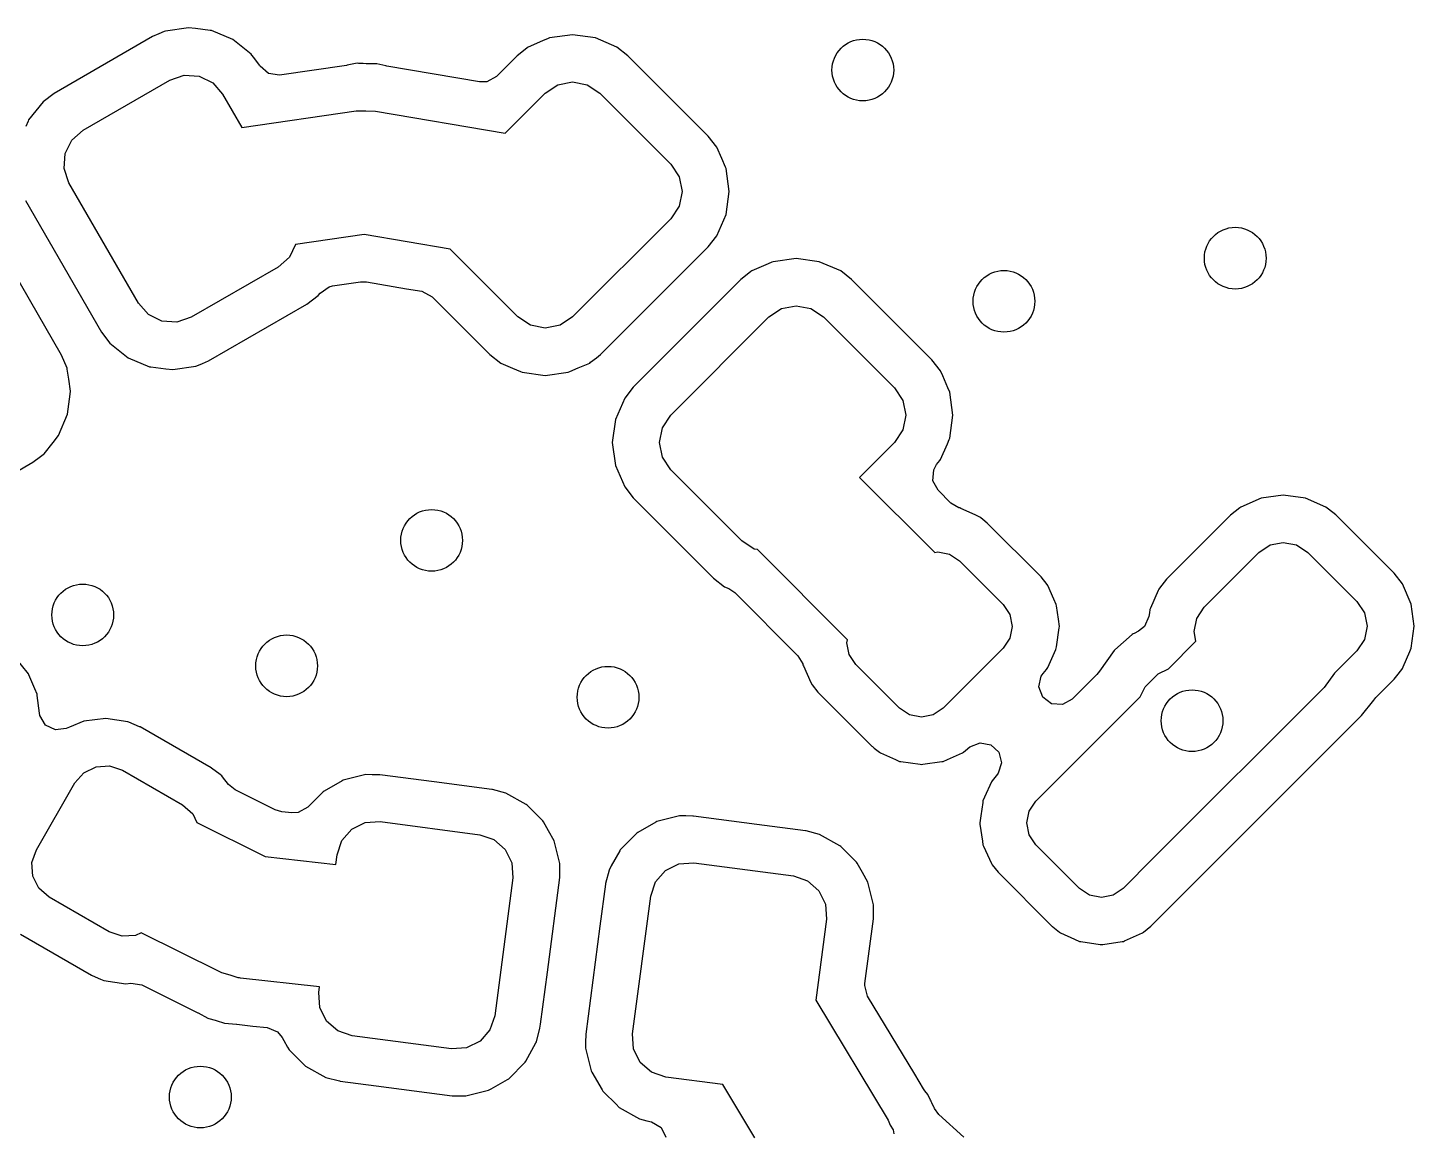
# Model space of a CAD drawing. Extents: x 4.14 to 7.68, y -5.31 to -1.77.
# Drawn here: x 5.882 to 6.2357, y -2.5807 to -2.2992 of the extents above; entities that cross this region are included whole.
import ezdxf

# ---------------------------------------------------------------- set-up
doc = ezdxf.new("R2010")
doc.units = 0
doc.header["$MEASUREMENT"] = 0
doc.layers.add('BLACK', color=7, linetype='CONTINUOUS')

msp = doc.modelspace()

# ---------------------------------------------------------------- linework, layer by layer
at = {"layer": 'BLACK', "linetype": 'CONTINUOUS'}
for p, q in [((5.91379, -2.30147), (5.88871, -2.31595)), ((5.91539, -2.30079), (5.91379, -2.30147)), ((5.91677, -2.3002), (5.91539, -2.30079)), ((5.91707, -2.30007), (5.91677, -2.3002)), ((5.91677, -2.3002), (5.91677, -2.3002)), ((5.92294, -2.29921), (5.91707, -2.30007)), ((5.92472, -2.29943), (5.92294, -2.29921)), ((5.9285, -2.29991), (5.92472, -2.29943)), ((5.92883, -2.29995), (5.9285, -2.29991)), ((5.9285, -2.29991), (5.9285, -2.29991)), ((5.93431, -2.30225), (5.92883, -2.29995)), ((5.93896, -2.30594), (5.93431, -2.30225)), ((6.01332, -2.30257), (6.00961, -2.30418)), ((6.01475, -2.30195), (6.01332, -2.30257)), ((6.01506, -2.30182), (6.01475, -2.30195)), ((6.01475, -2.30195), (6.01475, -2.30195)), ((6.02095, -2.30101), (6.01506, -2.30182)), ((6.02683, -2.30182), (6.02095, -2.30101)), ((6.03228, -2.30418), (6.02683, -2.30182)), ((5.93915, -2.30619), (5.93896, -2.30594)), ((5.93962, -2.30682), (5.93915, -2.30619)), ((5.93915, -2.30619), (5.93915, -2.30619)), ((6.00928, -2.30444), (6.00681, -2.30637)), ((6.00936, -2.30437), (6.00928, -2.30444)), ((6.00961, -2.30418), (6.00936, -2.30437)), ((6.00936, -2.30437), (6.00936, -2.30437)), ((6.03508, -2.30637), (6.03228, -2.30418)), ((5.9411, -2.30879), (5.93962, -2.30682)), ((5.94117, -2.30892), (5.9411, -2.30879)), ((5.94126, -2.30904), (5.94117, -2.30892)), ((5.9413, -2.30901), (5.94126, -2.30904)), ((5.94339, -2.31091), (5.9413, -2.30901)), ((5.96325, -2.30882), (5.94615, -2.3113)), ((5.96348, -2.30878), (5.96325, -2.30882)), ((5.96602, -2.30829), (5.96348, -2.30878)), ((5.96632, -2.3083), (5.96602, -2.30829)), ((5.96754, -2.30836), (5.96632, -2.3083)), ((5.96632, -2.3083), (5.96632, -2.3083)), ((5.96834, -2.3084), (5.96754, -2.30836)), ((5.96865, -2.30841), (5.96834, -2.3084)), ((5.97098, -2.30838), (5.96865, -2.30841)), ((5.97333, -2.30892), (5.97098, -2.30838)), ((5.97361, -2.30898), (5.97333, -2.30892)), ((5.9972, -2.31302), (5.97361, -2.30898)), ((6.00681, -2.30637), (6.00155, -2.31164)), ((6.05556, -2.32685), (6.03508, -2.30637)), ((5.89609, -2.32535), (5.91825, -2.31256)), ((5.91825, -2.31256), (5.92189, -2.31132)), ((5.92189, -2.31132), (5.92572, -2.31158)), ((5.92572, -2.31158), (5.92916, -2.31327)), ((5.92916, -2.31327), (5.93169, -2.31616)), ((5.94615, -2.3113), (5.94339, -2.31091)), ((5.9991, -2.31298), (5.9972, -2.31302)), ((6.00155, -2.31164), (5.9991, -2.31298)), ((6.01718, -2.3138), (6.02095, -2.31305)), ((6.02095, -2.31305), (6.02471, -2.3138)), ((5.88871, -2.31595), (5.88587, -2.31809)), ((5.93169, -2.31616), (5.93659, -2.32464)), ((6.00377, -2.32614), (6.01399, -2.31593)), ((6.01399, -2.31593), (6.01718, -2.3138)), ((6.02471, -2.3138), (6.0279, -2.31593)), ((6.0279, -2.31593), (6.046, -2.33403)), ((5.88587, -2.31809), (5.88218, -2.32274)), ((5.88205, -2.32305), (5.88147, -2.32443)), ((5.88218, -2.32274), (5.88205, -2.32305)), ((5.93659, -2.32464), (5.96573, -2.32042)), ((5.96573, -2.32042), (5.96574, -2.32041)), ((5.96573, -2.32042), (5.96573, -2.32042)), ((5.96574, -2.32041), (5.96822, -2.32045)), ((5.96822, -2.32045), (5.97066, -2.32048)), ((5.97066, -2.32048), (5.97067, -2.32048)), ((5.97067, -2.32048), (5.97067, -2.32048)), ((5.97067, -2.32048), (5.97067, -2.32048)), ((5.97067, -2.32048), (6.00377, -2.32614)), ((5.8932, -2.32789), (5.89609, -2.32535)), ((6.05775, -2.32965), (6.05556, -2.32685)), ((5.8915, -2.33133), (5.8932, -2.32789)), ((6.059, -2.33254), (6.05775, -2.32965)), ((5.89125, -2.33516), (5.8915, -2.33133)), ((6.046, -2.33403), (6.04813, -2.33722)), ((6.05996, -2.33476), (6.059, -2.33254)), ((5.89248, -2.3388), (5.89125, -2.33516)), ((6.04813, -2.33722), (6.04888, -2.34099)), ((6.06011, -2.3351), (6.05996, -2.33476)), ((6.06092, -2.34099), (6.06011, -2.3351)), ((5.9102, -2.36948), (5.89248, -2.3388)), ((6.04888, -2.34099), (6.04813, -2.34475)), ((6.06011, -2.34687), (6.06092, -2.34099)), ((5.8814, -2.34326), (5.9008, -2.37686)), ((6.04813, -2.34475), (6.046, -2.34795)), ((6.046, -2.34795), (6.02095, -2.373)), ((6.05775, -2.35232), (6.06011, -2.34687)), ((5.8906, -2.38274), (5.8712, -2.34914)), ((5.9678, -2.35194), (5.95031, -2.35448)), ((5.98972, -2.35569), (5.9678, -2.35194)), ((5.95031, -2.35448), (5.9487, -2.35776)), ((6.00703, -2.373), (5.98972, -2.35569)), ((6.02812, -2.38256), (6.05556, -2.35512)), ((6.05556, -2.35512), (6.05775, -2.35232)), ((5.9487, -2.35776), (5.94581, -2.36029)), ((6.07182, -2.35902), (6.07084, -2.35945)), ((6.07213, -2.35889), (6.07182, -2.35902)), ((6.07182, -2.35902), (6.07182, -2.35902)), ((6.07801, -2.35808), (6.07213, -2.35889)), ((6.0839, -2.35889), (6.07801, -2.35808)), ((6.08935, -2.36125), (6.0839, -2.35889)), ((5.94581, -2.36029), (5.92365, -2.37309)), ((6.06633, -2.36152), (6.06388, -2.36344)), ((6.06643, -2.36144), (6.06633, -2.36152)), ((6.06668, -2.36125), (6.06643, -2.36144)), ((6.06643, -2.36144), (6.06643, -2.36144)), ((6.07084, -2.35945), (6.06668, -2.36125)), ((6.09215, -2.36344), (6.08935, -2.36125)), ((5.95656, -2.36689), (5.95884, -2.36528)), ((5.95884, -2.36528), (5.95973, -2.36507)), ((5.95973, -2.36507), (5.96153, -2.36481)), ((5.96153, -2.36481), (5.96687, -2.36403)), ((5.96687, -2.36403), (5.96842, -2.36405)), ((5.96842, -2.36405), (5.9786, -2.36579)), ((5.9786, -2.36579), (5.98246, -2.36645)), ((6.06388, -2.36344), (6.03644, -2.39088)), ((6.11263, -2.38392), (6.09215, -2.36344)), ((5.91273, -2.37237), (5.9102, -2.36948)), ((5.9281, -2.38417), (5.95318, -2.3697)), ((5.95318, -2.3697), (5.95603, -2.36756)), ((5.95603, -2.36756), (5.95656, -2.36689)), ((5.98246, -2.36645), (5.98513, -2.36784)), ((5.98513, -2.36784), (5.99985, -2.38256)), ((5.91618, -2.37407), (5.91273, -2.37237)), ((5.92365, -2.37309), (5.92001, -2.37432)), ((6.01022, -2.37513), (6.00703, -2.373)), ((6.02095, -2.373), (6.01775, -2.37513)), ((6.046, -2.39805), (6.07105, -2.373)), ((6.07105, -2.373), (6.07425, -2.37087)), ((6.07425, -2.37087), (6.07801, -2.37012)), ((6.07801, -2.37012), (6.08178, -2.37087)), ((6.08178, -2.37087), (6.08497, -2.373)), ((6.08497, -2.373), (6.10307, -2.3911)), ((5.9008, -2.37686), (5.90294, -2.37971)), ((5.92001, -2.37432), (5.91618, -2.37407)), ((6.01399, -2.37588), (6.01022, -2.37513)), ((6.01775, -2.37513), (6.01399, -2.37588)), ((5.90294, -2.37971), (5.90759, -2.38339)), ((5.892, -2.38602), (5.8906, -2.38274)), ((5.90759, -2.38339), (5.91306, -2.3857)), ((5.99985, -2.38256), (6.00265, -2.38475)), ((6.02557, -2.38456), (6.02705, -2.38339)), ((6.02705, -2.38339), (6.02812, -2.38256)), ((6.11482, -2.38672), (6.11263, -2.38392)), ((5.89205, -2.38633), (5.892, -2.38602)), ((5.89242, -2.38886), (5.89205, -2.38633)), ((5.89205, -2.38633), (5.89205, -2.38633)), ((5.91306, -2.3857), (5.9134, -2.38574)), ((5.9134, -2.38574), (5.9134, -2.38574)), ((5.9134, -2.38574), (5.91717, -2.38621)), ((5.91717, -2.38621), (5.91895, -2.38644)), ((5.91895, -2.38644), (5.92483, -2.38557)), ((5.92483, -2.38557), (5.92512, -2.38545)), ((5.92512, -2.38545), (5.92651, -2.38485)), ((5.92512, -2.38545), (5.92512, -2.38545)), ((5.92651, -2.38485), (5.9281, -2.38417)), ((6.00265, -2.38475), (6.00567, -2.38606)), ((6.00567, -2.38606), (6.0077, -2.38694)), ((6.0077, -2.38694), (6.0081, -2.38711)), ((6.0081, -2.38711), (6.01399, -2.38792)), ((6.01399, -2.38792), (6.01987, -2.38711)), ((6.01987, -2.38711), (6.02028, -2.38693)), ((6.02028, -2.38693), (6.02242, -2.38601)), ((6.02242, -2.38601), (6.02532, -2.38475)), ((6.02532, -2.38475), (6.02557, -2.38456)), ((6.11538, -2.38802), (6.11482, -2.38672)), ((5.89287, -2.39189), (5.89242, -2.38886)), ((6.03644, -2.39088), (6.03425, -2.39368)), ((6.10307, -2.3911), (6.1052, -2.39429)), ((6.11672, -2.39111), (6.11538, -2.38802)), ((6.11718, -2.39217), (6.11672, -2.39111)), ((5.89229, -2.39648), (5.89276, -2.39272)), ((5.89276, -2.39272), (5.89287, -2.39189)), ((6.03425, -2.39368), (6.03189, -2.39913)), ((6.1052, -2.39429), (6.10595, -2.39805)), ((6.11799, -2.39805), (6.11718, -2.39217)), ((5.88982, -2.40326), (5.89212, -2.39778)), ((5.89212, -2.39778), (5.89229, -2.39648)), ((6.04387, -2.40125), (6.046, -2.39805)), ((6.10595, -2.39805), (6.1052, -2.40182)), ((6.11718, -2.40394), (6.11799, -2.39805)), ((6.03189, -2.39913), (6.03108, -2.40501)), ((6.04312, -2.40501), (6.04387, -2.40125)), ((5.88613, -2.40791), (5.88843, -2.40501)), ((5.88843, -2.40501), (5.88982, -2.40326)), ((6.03108, -2.40501), (6.03189, -2.4109)), ((6.04387, -2.40878), (6.04312, -2.40501)), ((6.10307, -2.40501), (6.09418, -2.41391)), ((6.1052, -2.40182), (6.10307, -2.40501)), ((6.11657, -2.40535), (6.11705, -2.40425)), ((6.11705, -2.40425), (6.11718, -2.40394)), ((6.11705, -2.40425), (6.11705, -2.40425)), ((5.88329, -2.41005), (5.88522, -2.4086)), ((5.88522, -2.4086), (5.88588, -2.4081)), ((5.88588, -2.4081), (5.88613, -2.40791)), ((5.88588, -2.4081), (5.88588, -2.4081)), ((6.046, -2.41197), (6.04387, -2.40878)), ((6.11482, -2.40939), (6.11657, -2.40535)), ((5.85821, -2.42453), (5.88329, -2.41005)), ((6.03189, -2.4109), (6.03425, -2.41635)), ((6.0641, -2.43007), (6.046, -2.41197)), ((6.11289, -2.41477), (6.11309, -2.41198)), ((6.11309, -2.41198), (6.11383, -2.41065)), ((6.11383, -2.41065), (6.11463, -2.40964)), ((6.11463, -2.40964), (6.11482, -2.40939)), ((6.11463, -2.40964), (6.11463, -2.40964)), ((6.09418, -2.41391), (6.11336, -2.43309)), ((6.11423, -2.41722), (6.11289, -2.41477)), ((6.03425, -2.41635), (6.03644, -2.41915)), ((6.03644, -2.41915), (6.05692, -2.43963)), ((6.11747, -2.42046), (6.11423, -2.41722)), ((6.19666, -2.41924), (6.19145, -2.42149)), ((6.20227, -2.41847), (6.19666, -2.41924)), ((6.20789, -2.41924), (6.20227, -2.41847)), ((6.21309, -2.42149), (6.20789, -2.41924)), ((6.11951, -2.42167), (6.11747, -2.42046)), ((6.11971, -2.4217), (6.11951, -2.42167)), ((6.12003, -2.42185), (6.11971, -2.4217)), ((6.12365, -2.42349), (6.12003, -2.42185)), ((6.12003, -2.42185), (6.12003, -2.42185)), ((6.19002, -2.42261), (6.18878, -2.42359)), ((6.1912, -2.42169), (6.19002, -2.42261)), ((6.19145, -2.42149), (6.1912, -2.42169)), ((6.1912, -2.42169), (6.1912, -2.42169)), ((6.21379, -2.42204), (6.21309, -2.42149)), ((6.21565, -2.42349), (6.21379, -2.42204)), ((6.12485, -2.42404), (6.12365, -2.42349)), ((6.12509, -2.42423), (6.12485, -2.42404)), ((6.12562, -2.42466), (6.12509, -2.42423)), ((6.12509, -2.42423), (6.12509, -2.42423)), ((6.12674, -2.42556), (6.12562, -2.42466)), ((6.14051, -2.43933), (6.12674, -2.42556)), ((6.18867, -2.42369), (6.18454, -2.42782)), ((6.18878, -2.42359), (6.18867, -2.42369)), ((6.21576, -2.42359), (6.21565, -2.42349)), ((6.21565, -2.42349), (6.21565, -2.42349)), ((6.23056, -2.43839), (6.21576, -2.42359)), ((6.18454, -2.42782), (6.17259, -2.43978)), ((6.06729, -2.4322), (6.0641, -2.43007)), ((6.06809, -2.43236), (6.06729, -2.4322)), ((6.09109, -2.45536), (6.06809, -2.43236)), ((6.11336, -2.43309), (6.11412, -2.43294)), ((6.11412, -2.43294), (6.11713, -2.43353)), ((6.11713, -2.43353), (6.11969, -2.43524)), ((6.18209, -2.44701), (6.19601, -2.43309)), ((6.19601, -2.43309), (6.19888, -2.43117)), ((6.19888, -2.43117), (6.20227, -2.43049)), ((6.20227, -2.43049), (6.20566, -2.43117)), ((6.20566, -2.43117), (6.20853, -2.43309)), ((6.20853, -2.43309), (6.22106, -2.44562)), ((6.11969, -2.43524), (6.13082, -2.44638)), ((6.05692, -2.43963), (6.05972, -2.44182)), ((6.14203, -2.44122), (6.14051, -2.43933)), ((6.17249, -2.4399), (6.17069, -2.4422)), ((6.17259, -2.43978), (6.17249, -2.4399)), ((6.23266, -2.44106), (6.23056, -2.43839)), ((6.05972, -2.44182), (6.06079, -2.44228)), ((6.06079, -2.44228), (6.06233, -2.44333)), ((6.06233, -2.44333), (6.07846, -2.45947)), ((6.14216, -2.4415), (6.14203, -2.44122)), ((6.14374, -2.44498), (6.14216, -2.4415)), ((6.14216, -2.4415), (6.14216, -2.4415)), ((6.17036, -2.44275), (6.1684, -2.44728)), ((6.17049, -2.44245), (6.17036, -2.44275)), ((6.17036, -2.44275), (6.17036, -2.44275)), ((6.17069, -2.4422), (6.17049, -2.44245)), ((6.17069, -2.4422), (6.17069, -2.4422)), ((6.23491, -2.44626), (6.23266, -2.44106)), ((6.13082, -2.44638), (6.13253, -2.44893)), ((6.14436, -2.44636), (6.14374, -2.44498)), ((6.14441, -2.44671), (6.14436, -2.44636)), ((6.14489, -2.45006), (6.14441, -2.44671)), ((6.14441, -2.44671), (6.14441, -2.44671)), ((6.16824, -2.44766), (6.16812, -2.44849)), ((6.1684, -2.44728), (6.16824, -2.44766)), ((6.18017, -2.44988), (6.18209, -2.44701)), ((6.22106, -2.44562), (6.22298, -2.44849)), ((6.23568, -2.45188), (6.23491, -2.44626)), ((6.13253, -2.44893), (6.13313, -2.45195)), ((6.14516, -2.45195), (6.14489, -2.45006)), ((6.168, -2.44937), (6.16686, -2.45192)), ((6.16812, -2.44849), (6.168, -2.44937)), ((6.17949, -2.45327), (6.18017, -2.44988)), ((6.22298, -2.44849), (6.22366, -2.45188)), ((6.13313, -2.45195), (6.13253, -2.45496)), ((6.14442, -2.45716), (6.14511, -2.45229)), ((6.14511, -2.45229), (6.14516, -2.45195)), ((6.16372, -2.45404), (6.15932, -2.45788)), ((6.16394, -2.45384), (6.16372, -2.45404)), ((6.16372, -2.45404), (6.16372, -2.45404)), ((6.16421, -2.45371), (6.16394, -2.45384)), ((6.16536, -2.45311), (6.16421, -2.45371)), ((6.16421, -2.45371), (6.16421, -2.45371)), ((6.16686, -2.45192), (6.16536, -2.45311)), ((6.17997, -2.45569), (6.17949, -2.45327)), ((6.22366, -2.45188), (6.22298, -2.45527)), ((6.23491, -2.4575), (6.23568, -2.45188)), ((6.09094, -2.45612), (6.09109, -2.45536)), ((6.09153, -2.45913), (6.09094, -2.45612)), ((6.13082, -2.45751), (6.12317, -2.46517)), ((6.13253, -2.45496), (6.13082, -2.45751)), ((6.14216, -2.46239), (6.14422, -2.45785)), ((6.14422, -2.45785), (6.14436, -2.45753)), ((6.14422, -2.45785), (6.14422, -2.45785)), ((6.14436, -2.45753), (6.14442, -2.45716)), ((6.15909, -2.45807), (6.15539, -2.46334)), ((6.15932, -2.45788), (6.15909, -2.45807)), ((6.15932, -2.45788), (6.15932, -2.45788)), ((6.17294, -2.46272), (6.17997, -2.45569)), ((6.22106, -2.45814), (6.21537, -2.46384)), ((6.22298, -2.45527), (6.22106, -2.45814)), ((6.23284, -2.46228), (6.23456, -2.45832)), ((6.23456, -2.45832), (6.23491, -2.4575)), ((5.88214, -2.46402), (5.87862, -2.45958)), ((6.07846, -2.45947), (6.07967, -2.46151)), ((6.07967, -2.46151), (6.0797, -2.46171)), ((6.0797, -2.46171), (6.07985, -2.46203)), ((6.09324, -2.46169), (6.09153, -2.45913)), ((6.10438, -2.47282), (6.09324, -2.46169)), ((5.88228, -2.46433), (5.88214, -2.46402)), ((5.88377, -2.46789), (5.88228, -2.46433)), ((6.07985, -2.46203), (6.07985, -2.46203)), ((6.07985, -2.46203), (6.08176, -2.46624)), ((6.12317, -2.46517), (6.11551, -2.47282)), ((6.12317, -2.46517), (6.12317, -2.46517)), ((6.12317, -2.46517), (6.12317, -2.46517)), ((6.13994, -2.46738), (6.14054, -2.46465)), ((6.14054, -2.46465), (6.14103, -2.46392)), ((6.14103, -2.46392), (6.14183, -2.46291)), ((6.14183, -2.46291), (6.14203, -2.46267)), ((6.14183, -2.46291), (6.14183, -2.46291)), ((6.14203, -2.46267), (6.14216, -2.46239)), ((6.15473, -2.4642), (6.1484, -2.47053)), ((6.15538, -2.46333), (6.15473, -2.4642)), ((6.15539, -2.46334), (6.15538, -2.46333)), ((6.16706, -2.46732), (6.17032, -2.46406)), ((6.17032, -2.46406), (6.17294, -2.46272)), ((6.21537, -2.46384), (6.21271, -2.46749)), ((6.23046, -2.46548), (6.23056, -2.46537)), ((6.23056, -2.46537), (6.2312, -2.46456)), ((6.2312, -2.46456), (6.23247, -2.46295)), ((6.23247, -2.46295), (6.23266, -2.4627)), ((6.23247, -2.46295), (6.23247, -2.46295)), ((6.23266, -2.4627), (6.23284, -2.46228)), ((5.88434, -2.46924), (5.88377, -2.46789)), ((6.08176, -2.46624), (6.08204, -2.46685)), ((6.08204, -2.46685), (6.08356, -2.46874)), ((6.08356, -2.46874), (6.09733, -2.48251)), ((6.14092, -2.47), (6.13994, -2.46738)), ((6.16572, -2.46994), (6.16706, -2.46732)), ((6.21271, -2.46749), (6.1691, -2.5111)), ((6.22589, -2.47005), (6.23046, -2.46548)), ((6.23046, -2.46548), (6.23046, -2.46548)), ((5.88438, -2.46958), (5.88434, -2.46924)), ((5.88495, -2.47406), (5.88438, -2.46958)), ((5.88438, -2.46958), (5.88438, -2.46958)), ((6.14316, -2.47167), (6.14092, -2.47)), ((6.14595, -2.47187), (6.14316, -2.47167)), ((6.1484, -2.47053), (6.14595, -2.47187)), ((6.14683, -2.48883), (6.16572, -2.46994)), ((6.22226, -2.47468), (6.22534, -2.47075)), ((6.22534, -2.47075), (6.22589, -2.47005)), ((6.22534, -2.47075), (6.22534, -2.47075)), ((5.88507, -2.47469), (5.88495, -2.47406)), ((5.88651, -2.47709), (5.88507, -2.47469)), ((5.90189, -2.47542), (5.89627, -2.47613)), ((5.9075, -2.47625), (5.90189, -2.47542)), ((6.10693, -2.47453), (6.10438, -2.47282)), ((6.10995, -2.47513), (6.10693, -2.47453)), ((6.11296, -2.47453), (6.10995, -2.47513)), ((6.11551, -2.47282), (6.11296, -2.47453)), ((6.19979, -2.49715), (6.22215, -2.47478)), ((6.22215, -2.47478), (6.22226, -2.47468)), ((5.88902, -2.47833), (5.88651, -2.47709)), ((5.89179, -2.47801), (5.88902, -2.47833)), ((5.89264, -2.47766), (5.89179, -2.47801)), ((5.89627, -2.47613), (5.89264, -2.47766)), ((5.90779, -2.47637), (5.9075, -2.47625)), ((5.91049, -2.47752), (5.90779, -2.47637)), ((5.90779, -2.47637), (5.90779, -2.47637)), ((5.91063, -2.47758), (5.91049, -2.47752)), ((5.91049, -2.47752), (5.91049, -2.47752)), ((5.92875, -2.48805), (5.91063, -2.47758)), ((6.09733, -2.48251), (6.09744, -2.48259)), ((6.09744, -2.48259), (6.09744, -2.48259)), ((6.09744, -2.48259), (6.09789, -2.48296)), ((6.09789, -2.48296), (6.09922, -2.48403)), ((6.1212, -2.4836), (6.12234, -2.48268)), ((6.12234, -2.48268), (6.12493, -2.48162)), ((6.12493, -2.48162), (6.12768, -2.48212)), ((6.12768, -2.48212), (6.12972, -2.48402)), ((6.09922, -2.48403), (6.0995, -2.48416)), ((6.0995, -2.48416), (6.0995, -2.48416)), ((6.0995, -2.48416), (6.10331, -2.48589)), ((6.10331, -2.48589), (6.10436, -2.48636)), ((6.10436, -2.48636), (6.10471, -2.48641)), ((6.10471, -2.48641), (6.10471, -2.48641)), ((6.10471, -2.48641), (6.1096, -2.48711)), ((6.11029, -2.48711), (6.11518, -2.48641)), ((6.11518, -2.48641), (6.11553, -2.48636)), ((6.11518, -2.48641), (6.11518, -2.48641)), ((6.11553, -2.48636), (6.11657, -2.48589)), ((6.11657, -2.48589), (6.12039, -2.48416)), ((6.12039, -2.48416), (6.12067, -2.48403)), ((6.12039, -2.48416), (6.12039, -2.48416)), ((6.12067, -2.48403), (6.1212, -2.4836)), ((6.12972, -2.48402), (6.13041, -2.48673)), ((5.894, -2.49187), (5.89628, -2.48928)), ((5.89628, -2.48928), (5.89938, -2.48775)), ((5.89938, -2.48775), (5.90283, -2.48752)), ((5.90283, -2.48752), (5.9061, -2.48863)), ((5.9061, -2.48863), (5.92145, -2.49749)), ((5.92887, -2.48814), (5.92875, -2.48805)), ((5.93102, -2.48975), (5.92887, -2.48814)), ((5.93147, -2.49009), (5.93102, -2.48975)), ((5.93167, -2.49034), (5.93147, -2.49009)), ((5.96822, -2.48975), (5.96246, -2.4912)), ((5.96983, -2.48977), (5.96822, -2.48975)), ((5.97163, -2.48979), (5.96983, -2.48977)), ((5.97178, -2.48979), (5.97163, -2.48979)), ((5.97163, -2.48979), (5.97163, -2.48979)), ((5.98562, -2.49161), (5.97178, -2.48979)), ((6.1096, -2.48711), (6.10995, -2.48716)), ((6.10995, -2.48716), (6.11029, -2.48711)), ((6.12932, -2.48966), (6.12797, -2.49133)), ((6.12952, -2.48938), (6.12932, -2.48966)), ((6.13041, -2.48673), (6.12952, -2.48938)), ((6.13918, -2.49649), (6.14683, -2.48883)), ((6.14683, -2.48883), (6.14683, -2.48883)), ((5.88416, -2.50892), (5.894, -2.49187)), ((5.93319, -2.49226), (5.93167, -2.49034)), ((5.93487, -2.49362), (5.93319, -2.49226)), ((5.94511, -2.49873), (5.93487, -2.49362)), ((5.96216, -2.49137), (5.95759, -2.49397)), ((5.96246, -2.4912), (5.96216, -2.49137)), ((6.00034, -2.49355), (5.98562, -2.49161)), ((6.00049, -2.49357), (6.00034, -2.49355)), ((6.00034, -2.49355), (6.00034, -2.49355)), ((6.00394, -2.49446), (6.00049, -2.49357)), ((6.12784, -2.49161), (6.12607, -2.4955)), ((6.12797, -2.49133), (6.12784, -2.49161)), ((6.12784, -2.49161), (6.12784, -2.49161)), ((5.95706, -2.49438), (5.95342, -2.49806)), ((5.9573, -2.49414), (5.95706, -2.49438)), ((5.95706, -2.49438), (5.95706, -2.49438)), ((5.95759, -2.49397), (5.9573, -2.49414)), ((5.95759, -2.49397), (5.95759, -2.49397)), ((6.00912, -2.49734), (6.00394, -2.49446)), ((6.12559, -2.49682), (6.12509, -2.50029)), ((6.12564, -2.49647), (6.12559, -2.49682)), ((6.12559, -2.49682), (6.12559, -2.49682)), ((6.12607, -2.4955), (6.12564, -2.49647)), ((6.13747, -2.49904), (6.13918, -2.49649)), ((6.16849, -2.52844), (6.19979, -2.49715)), ((5.92145, -2.49749), (5.92404, -2.49977)), ((5.92404, -2.49977), (5.92514, -2.50199)), ((5.94679, -2.49922), (5.94511, -2.49873)), ((5.94935, -2.4995), (5.94679, -2.49922)), ((5.95097, -2.49942), (5.94935, -2.4995)), ((5.95342, -2.49806), (5.95097, -2.49942)), ((6.00936, -2.49758), (6.00912, -2.49734)), ((6.0131, -2.50128), (6.00936, -2.49758)), ((6.00936, -2.49758), (6.00936, -2.49758)), ((6.04824, -2.50029), (6.04248, -2.50173)), ((6.04985, -2.5003), (6.04824, -2.50029)), ((6.05165, -2.50032), (6.04985, -2.5003)), ((6.0518, -2.50032), (6.05165, -2.50032)), ((6.05165, -2.50032), (6.05165, -2.50032)), ((6.06793, -2.50245), (6.0518, -2.50032)), ((6.12509, -2.50029), (6.12484, -2.50205)), ((6.13687, -2.50205), (6.13747, -2.49904)), ((5.92514, -2.50199), (5.94251, -2.51065)), ((5.96209, -2.50658), (5.96463, -2.50369)), ((5.96463, -2.50369), (5.96807, -2.50199)), ((5.96807, -2.50199), (5.9719, -2.50174)), ((5.9719, -2.50174), (5.99727, -2.50508)), ((6.01335, -2.50152), (6.0131, -2.50128)), ((6.0131, -2.50128), (6.0131, -2.50128)), ((6.01351, -2.50181), (6.01335, -2.50152)), ((6.01481, -2.50408), (6.01351, -2.50181)), ((6.01351, -2.50181), (6.01351, -2.50181)), ((6.01629, -2.50668), (6.01481, -2.50408)), ((6.04218, -2.5019), (6.03761, -2.50451)), ((6.04248, -2.50173), (6.04218, -2.5019)), ((6.08036, -2.50408), (6.06793, -2.50245)), ((6.08051, -2.5041), (6.08036, -2.50408)), ((6.08036, -2.50408), (6.08036, -2.50408)), ((6.08395, -2.50499), (6.08051, -2.5041)), ((6.12484, -2.50205), (6.12489, -2.5024)), ((6.12489, -2.5024), (6.1255, -2.50671)), ((6.13747, -2.50507), (6.13687, -2.50205)), ((5.96086, -2.51021), (5.96209, -2.50658)), ((5.99727, -2.50508), (6.00091, -2.50631)), ((6.00091, -2.50631), (6.0038, -2.50885)), ((6.01637, -2.50701), (6.01629, -2.50668)), ((6.01653, -2.50764), (6.01637, -2.50701)), ((6.01637, -2.50701), (6.01637, -2.50701)), ((6.01773, -2.51244), (6.01653, -2.50764)), ((6.03708, -2.50492), (6.03406, -2.50796)), ((6.03732, -2.50468), (6.03708, -2.50492)), ((6.03708, -2.50492), (6.03708, -2.50492)), ((6.03761, -2.50451), (6.03732, -2.50468)), ((6.03761, -2.50451), (6.03761, -2.50451)), ((6.08914, -2.50788), (6.08395, -2.50499)), ((6.1255, -2.50671), (6.12564, -2.50764)), ((6.12564, -2.50764), (6.12578, -2.50796)), ((6.13918, -2.50762), (6.13747, -2.50507)), ((6.15031, -2.51876), (6.13918, -2.50762)), ((5.88305, -2.51219), (5.88416, -2.50892)), ((5.94251, -2.51065), (5.96054, -2.51264)), ((5.96054, -2.51264), (5.96086, -2.51021)), ((6.0038, -2.50885), (6.0055, -2.51229)), ((6.03298, -2.50919), (6.03084, -2.51302)), ((6.03314, -2.5089), (6.03298, -2.50919)), ((6.03298, -2.50919), (6.03298, -2.50919)), ((6.03406, -2.50796), (6.03314, -2.5089)), ((6.08938, -2.50812), (6.08914, -2.50788)), ((6.09312, -2.51182), (6.08938, -2.50812)), ((6.08938, -2.50812), (6.08938, -2.50812)), ((6.12578, -2.50796), (6.12578, -2.50796)), ((6.12578, -2.50796), (6.12782, -2.51244)), ((6.1691, -2.5111), (6.16145, -2.51876)), ((6.1691, -2.5111), (6.1691, -2.5111)), ((5.88327, -2.51564), (5.88305, -2.51219)), ((6.0055, -2.51229), (6.00575, -2.51612)), ((6.0177, -2.516), (6.01771, -2.51439)), ((6.01771, -2.51439), (6.01773, -2.51302)), ((6.01773, -2.51302), (6.01773, -2.51244)), ((6.03025, -2.51409), (6.02937, -2.51753)), ((6.03084, -2.51302), (6.03025, -2.51409)), ((6.04211, -2.51711), (6.04464, -2.51422)), ((6.04464, -2.51422), (6.04809, -2.51253)), ((6.04809, -2.51253), (6.05192, -2.51227)), ((6.05192, -2.51227), (6.07729, -2.51561)), ((6.09336, -2.51205), (6.09312, -2.51182)), ((6.09312, -2.51182), (6.09312, -2.51182)), ((6.09353, -2.51235), (6.09336, -2.51205)), ((6.0949, -2.51475), (6.09353, -2.51235)), ((6.09353, -2.51235), (6.09353, -2.51235)), ((6.09631, -2.51721), (6.0949, -2.51475)), ((6.12782, -2.51244), (6.12797, -2.51278)), ((6.12797, -2.51278), (6.12949, -2.51467)), ((6.12949, -2.51467), (6.14326, -2.52844)), ((5.8848, -2.51874), (5.88327, -2.51564)), ((6.00575, -2.51612), (6.00112, -2.55125)), ((6.01452, -2.54014), (6.0177, -2.516)), ((6.02935, -2.51768), (6.02794, -2.52841)), ((6.02937, -2.51753), (6.02935, -2.51768)), ((6.02935, -2.51768), (6.02935, -2.51768)), ((6.04088, -2.52075), (6.04211, -2.51711)), ((6.07729, -2.51561), (6.08093, -2.51685)), ((6.08093, -2.51685), (6.08382, -2.51938)), ((6.09775, -2.52297), (6.09631, -2.51721)), ((5.8874, -2.52102), (5.8848, -2.51874)), ((5.90275, -2.52988), (5.8874, -2.52102)), ((6.03625, -2.55588), (6.04088, -2.52075)), ((6.08382, -2.51938), (6.08551, -2.52283)), ((6.15287, -2.52047), (6.15031, -2.51876)), ((6.15588, -2.52106), (6.15287, -2.52047)), ((6.15889, -2.52047), (6.15588, -2.52106)), ((6.16145, -2.51876), (6.15889, -2.52047)), ((6.08551, -2.52283), (6.08577, -2.52666)), ((6.09772, -2.52584), (6.09775, -2.52329)), ((6.09775, -2.52329), (6.09775, -2.52297)), ((6.02794, -2.52841), (6.0243, -2.556)), ((6.08577, -2.52666), (6.08305, -2.54731)), ((6.09554, -2.54302), (6.09771, -2.52653)), ((6.09771, -2.52653), (6.09772, -2.52584)), ((6.14326, -2.52844), (6.14337, -2.52853)), ((6.14337, -2.52853), (6.14337, -2.52853)), ((6.14337, -2.52853), (6.14348, -2.52861)), ((6.14348, -2.52861), (6.14515, -2.52996)), ((6.1666, -2.52996), (6.16849, -2.52844)), ((5.88009, -2.53046), (5.89822, -2.54093)), ((5.90602, -2.53099), (5.90275, -2.52988)), ((5.90947, -2.53077), (5.90602, -2.53099)), ((5.91088, -2.53007), (5.90947, -2.53077)), ((5.93097, -2.54009), (5.91088, -2.53007)), ((6.14515, -2.52996), (6.14544, -2.53009)), ((6.14544, -2.53009), (6.14544, -2.53009)), ((6.14544, -2.53009), (6.14896, -2.53169)), ((6.14896, -2.53169), (6.15029, -2.5323)), ((6.15029, -2.5323), (6.15064, -2.53235)), ((6.15064, -2.53235), (6.15064, -2.53235)), ((6.15064, -2.53235), (6.15553, -2.53305)), ((6.15623, -2.53305), (6.16112, -2.53235)), ((6.16112, -2.53235), (6.16147, -2.5323)), ((6.16112, -2.53235), (6.16112, -2.53235)), ((6.16147, -2.5323), (6.16179, -2.53215)), ((6.16179, -2.53215), (6.16632, -2.53009)), ((6.16632, -2.53009), (6.1666, -2.52996)), ((6.16632, -2.53009), (6.16632, -2.53009)), ((6.15553, -2.53305), (6.15588, -2.5331)), ((6.15588, -2.5331), (6.15623, -2.53305)), ((5.89822, -2.54093), (5.89836, -2.54099)), ((5.89836, -2.54099), (5.89836, -2.54099)), ((5.89836, -2.54099), (5.90051, -2.54191)), ((5.90051, -2.54191), (5.90135, -2.54226)), ((5.90135, -2.54226), (5.90696, -2.54309)), ((5.90696, -2.54309), (5.90827, -2.54292)), ((5.90827, -2.54292), (5.91111, -2.54341)), ((5.93127, -2.54019), (5.93097, -2.54009)), ((5.93152, -2.54035), (5.93127, -2.54019)), ((5.93361, -2.54092), (5.93152, -2.54035)), ((5.93567, -2.54157), (5.93361, -2.54092)), ((5.93598, -2.54157), (5.93567, -2.54157)), ((5.93628, -2.54165), (5.93598, -2.54157)), ((5.95643, -2.54387), (5.93628, -2.54165)), ((6.01277, -2.55345), (6.01452, -2.54014)), ((6.0955, -2.54353), (6.09554, -2.54302)), ((5.91111, -2.54341), (5.92535, -2.55051)), ((5.95623, -2.54534), (5.95643, -2.54387)), ((5.95649, -2.54917), (5.95623, -2.54534)), ((6.09621, -2.54623), (6.0955, -2.54353)), ((6.10823, -2.56615), (6.09621, -2.54623)), ((5.95818, -2.55262), (5.95649, -2.54917)), ((6.08305, -2.54731), (6.10148, -2.57786)), ((5.92535, -2.55051), (5.92544, -2.55055)), ((5.92544, -2.55055), (5.92792, -2.55185)), ((5.92792, -2.55185), (5.92792, -2.55185)), ((5.92792, -2.55185), (5.92819, -2.55199)), ((5.92819, -2.55199), (5.92848, -2.55206)), ((5.92848, -2.55206), (5.92848, -2.55206)), ((5.92848, -2.55206), (5.92948, -2.55231)), ((5.92948, -2.55231), (5.92982, -2.55239)), ((5.92982, -2.55239), (5.9303, -2.55254)), ((5.9303, -2.55254), (5.93189, -2.5531)), ((5.93189, -2.5531), (5.93219, -2.55313)), ((5.93219, -2.55313), (5.93219, -2.55313)), ((5.93219, -2.55313), (5.93524, -2.55344)), ((5.93524, -2.55344), (5.93528, -2.55345)), ((5.93528, -2.55345), (5.93943, -2.5539)), ((5.96107, -2.55515), (5.95818, -2.55262)), ((6.00112, -2.55125), (5.99989, -2.55489)), ((6.01263, -2.55447), (6.01277, -2.55345)), ((5.93943, -2.5539), (5.94306, -2.5543)), ((5.94306, -2.5543), (5.94564, -2.55538)), ((5.94564, -2.55538), (5.94683, -2.55678)), ((5.94683, -2.55678), (5.9473, -2.55761)), ((5.96471, -2.55639), (5.96107, -2.55515)), ((5.99008, -2.55973), (5.96471, -2.55639)), ((5.99989, -2.55489), (5.99736, -2.55778)), ((6.01175, -2.55791), (6.01263, -2.55447)), ((6.0243, -2.55615), (6.02428, -2.55791)), ((6.0243, -2.556), (6.0243, -2.55615)), ((6.0243, -2.55615), (6.0243, -2.55615)), ((6.0365, -2.55971), (6.03625, -2.55588)), ((5.9473, -2.55761), (5.94824, -2.55924)), ((5.94824, -2.55924), (5.94864, -2.55995)), ((5.94864, -2.55995), (5.94888, -2.56018)), ((5.94888, -2.56018), (5.94888, -2.56018)), ((5.94888, -2.56018), (5.95257, -2.56384)), ((5.99391, -2.55947), (5.99008, -2.55973)), ((5.99736, -2.55778), (5.99391, -2.55947)), ((6.00902, -2.56281), (6.01159, -2.55819)), ((6.01159, -2.55819), (6.01175, -2.55791)), ((6.02428, -2.55791), (6.02427, -2.55956)), ((6.02427, -2.55956), (6.02434, -2.55987)), ((6.02434, -2.55987), (6.02527, -2.56358)), ((6.0382, -2.56315), (6.0365, -2.55971)), ((5.95257, -2.56384), (5.95286, -2.56412)), ((5.95286, -2.56412), (5.95805, -2.56701)), ((6.00492, -2.56708), (6.00862, -2.56334)), ((6.00862, -2.56334), (6.00886, -2.5631)), ((6.00862, -2.56334), (6.00862, -2.56334)), ((6.00886, -2.5631), (6.00902, -2.56281)), ((6.00902, -2.56281), (6.00902, -2.56281)), ((6.02527, -2.56358), (6.02571, -2.56532)), ((6.04109, -2.56569), (6.0382, -2.56315)), ((5.95805, -2.56701), (5.96149, -2.5679)), ((5.96149, -2.5679), (5.96164, -2.56792)), ((5.96164, -2.56792), (5.96164, -2.56792)), ((5.96164, -2.56792), (5.97087, -2.56913)), ((6.0002, -2.56988), (6.00439, -2.56749)), ((6.00439, -2.56749), (6.00468, -2.56732)), ((6.00439, -2.56749), (6.00439, -2.56749)), ((6.00468, -2.56732), (6.00492, -2.56708)), ((6.00492, -2.56708), (6.00492, -2.56708)), ((6.02571, -2.56532), (6.02588, -2.56562)), ((6.02588, -2.56562), (6.02848, -2.57017)), ((6.04473, -2.56692), (6.04109, -2.56569)), ((6.05925, -2.56883), (6.04473, -2.56692)), ((6.11049, -2.56988), (6.10823, -2.56615)), ((5.97087, -2.56913), (5.9902, -2.57168)), ((5.99376, -2.57171), (5.99952, -2.57027)), ((5.99952, -2.57027), (6.0002, -2.56988)), ((6.02848, -2.57017), (6.02865, -2.57048)), ((6.02865, -2.57048), (6.0289, -2.57072)), ((6.0289, -2.57072), (6.0289, -2.57072)), ((6.0289, -2.57072), (6.03206, -2.57385)), ((6.06744, -2.5824), (6.05925, -2.56883)), ((6.11086, -2.57042), (6.11049, -2.56988)), ((6.1116, -2.57134), (6.11086, -2.57042)), ((6.11227, -2.57279), (6.1116, -2.57134)), ((5.9902, -2.57168), (5.99035, -2.57168)), ((5.99035, -2.57168), (5.99035, -2.57168)), ((5.99035, -2.57168), (5.99215, -2.5717)), ((5.99215, -2.5717), (5.99376, -2.57171)), ((6.03206, -2.57385), (6.03288, -2.57466)), ((6.03288, -2.57466), (6.03806, -2.57754)), ((6.1124, -2.57302), (6.11227, -2.57279)), ((6.11239, -2.57303), (6.1124, -2.57302)), ((6.11247, -2.57317), (6.11239, -2.57303)), ((6.11255, -2.57331), (6.11247, -2.57317)), ((6.11262, -2.57346), (6.11255, -2.57331)), ((6.11312, -2.57461), (6.11262, -2.57346)), ((6.11262, -2.57346), (6.11262, -2.57346)), ((6.11317, -2.57471), (6.11312, -2.57461)), ((6.11325, -2.5749), (6.11317, -2.57471)), ((6.11443, -2.57649), (6.11325, -2.5749)), ((6.03806, -2.57754), (6.03994, -2.57803)), ((6.03994, -2.57803), (6.04112, -2.57833)), ((6.04112, -2.57833), (6.04352, -2.57976)), ((6.10148, -2.57786), (6.102, -2.57915)), ((6.12078, -2.58221), (6.11443, -2.57649)), ((6.04352, -2.57976), (6.04477, -2.58226)), ((6.102, -2.57915), (6.1027, -2.58034)), ((6.1027, -2.58034), (6.10293, -2.58141))]:
    msp.add_line(p, q, dxfattribs=at)
at = {"layer": 'BLACK'}
for centre in [(6.095, -2.31), (6.19, -2.358), (6.131, -2.369), (5.985, -2.43), (5.896, -2.449), (5.948, -2.462), (6.03, -2.47), (6.179, -2.476), (5.926, -2.572)]:
    msp.add_circle(centre, 0.00787, dxfattribs=at)

doc.saveas('drawing.dxf')
